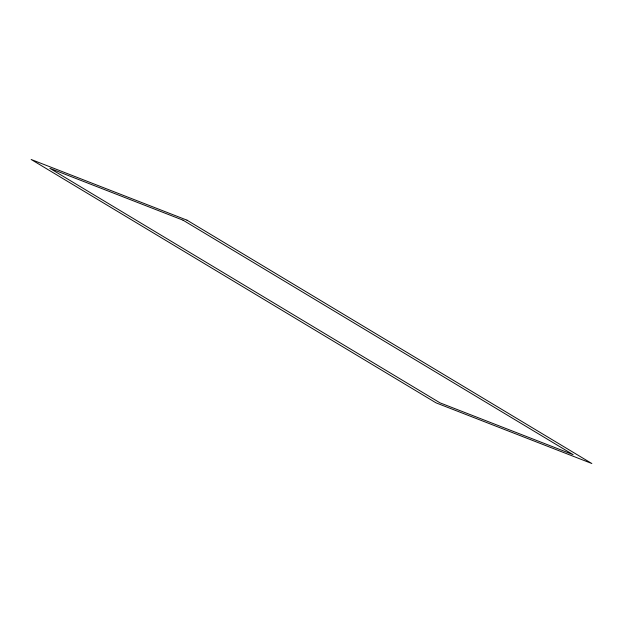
<?xml version="1.0" encoding="UTF-8"?>
<svg xmlns="http://www.w3.org/2000/svg" width="623" height="623" viewBox="0 0 623 623"><rect width="100%" height="100%" fill="white"/><g stroke="black" fill="none" stroke-linecap="round" stroke-linejoin="round"><path stroke-width="0.93" d="M186.97 220.153L31.15 159.48L436.03 402.847L591.85 463.52L186.97 220.153M182.998 220.16L49.848 168.319L440.002 402.84L573.152 454.681L182.998 220.16"/></g></svg>
